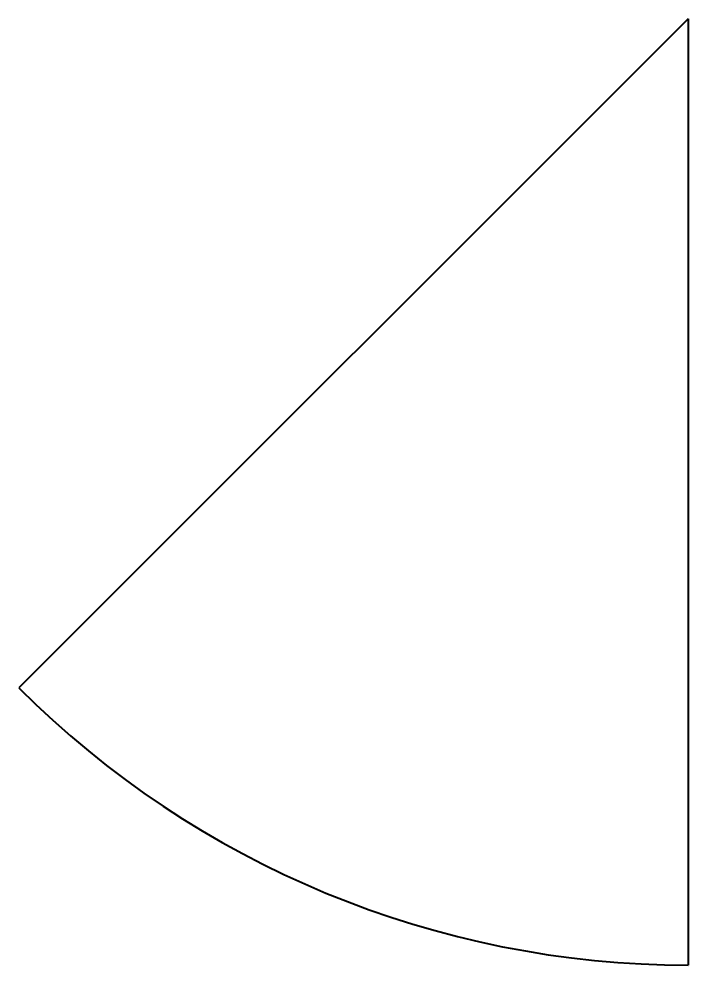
# Model space of a CAD drawing. Header units: inches. Extents: x -18.4 to -12, y -7.02 to 2.04.
import ezdxf

# ---------------------------------------------------------------- set-up
doc = ezdxf.new("R2010")
doc.units = ezdxf.units.IN
doc.header["$MEASUREMENT"] = 0
doc.layers.add('Visible', color=7, linetype='Continuous', lineweight=40)

msp = doc.modelspace()

# ---------------------------------------------------------------- linework, layer by layer
at = {"layer": 'Visible'}
for q in [(-18.4029, -4.3636), (-12, -7.0157)]:
    msp.add_line((-12, 2.0394), q, dxfattribs=at)
msp.add_arc((-12, 2.0394), 9.0551, 225, 270, dxfattribs=at)

doc.saveas('drawing.dxf')
